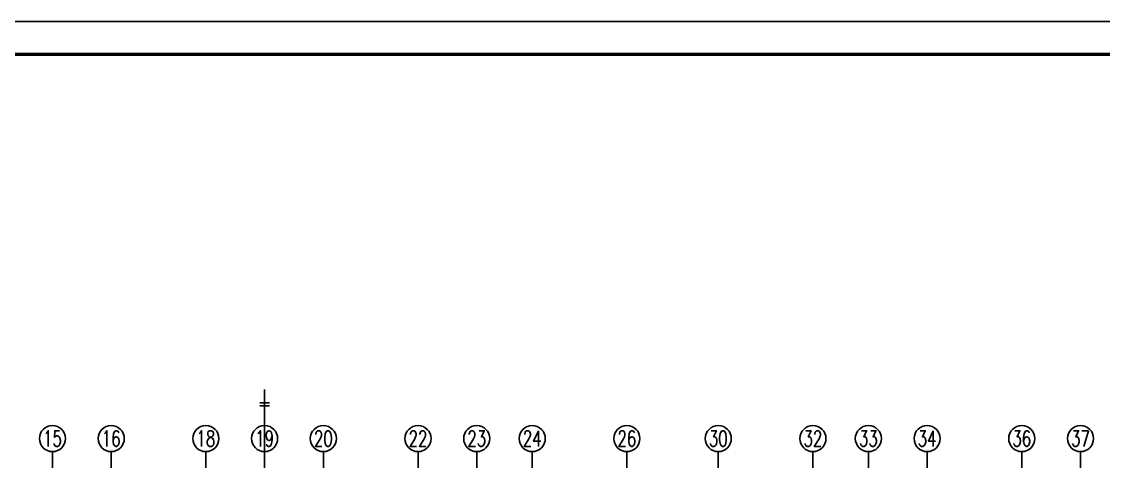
# Model space of a CAD drawing. Extents: x -668857 to 143095, y -247466 to 228182.
# Drawn here: x -80178 to -47033, y 212696 to 226182 of the extents above; entities that cross this region are included whole.
import ezdxf
from ezdxf.enums import TextEntityAlignment as Align

# ---------------------------------------------------------------- set-up
doc = ezdxf.new("R2010")
doc.units = 0
doc.header["$LTSCALE"] = 1000
doc.linetypes.add('CENTER', pattern=[8, 5, -1, 1, -1])
doc.linetypes.add('DOTE', pattern=[2.42, 2, -0.2, 0.02, -0.2])
doc.layers.get('0').update_dxf_attribs({"linetype": 'CONTINUOUS'})
for name, color, linetype in [('-TK', 7, 'CONTINUOUS'), ('A-AXIS', 1, 'CONTINUOUS'), ('A-DOTE', 10, 'DOTE'), ('AXIS_NUM', 7, 'CONTINUOUS'), ('THIN', 7, 'CONTINUOUS')]:
    doc.layers.add(name, color=color, linetype=linetype)
doc.styles.add('TSSD_Axis', font='complex.shx', dxfattribs={"width": 0.7, "bigfont": 'hztxt.shx'})

# ---------------------------------------------------------------- blocks, each defined once
blk = doc.blocks.new('A1')
blk.add_lwpolyline([(0, 59400), (0, 0), (84100, 0), (84100, 59400)], close=True)
at = {"const_width": 100}
blk.add_lwpolyline([(2500, 58400), (2500, 1000), (83100, 1000), (83100, 58400)], close=True, dxfattribs=at)
blk = doc.blocks.new('ts_axno')
at = {"color": 0, "linetype": 'ByBlock', "lineweight": -2}
blk.add_circle((0, 0), 0.5, dxfattribs=at)
at = {"color": 0, "linetype": 'ByBlock', "lineweight": -2, "style": 'TSSD_Axis', "width": 0.7}
blk.add_attdef('A', text='', height=0.6, dxfattribs=at).set_placement((0, 0), align=Align.MIDDLE_CENTER)
blk = doc.blocks.new('20210726.16350016')
at = {"layer": 'A-AXIS'}
for p, q in [((23100, 21100), (23100, 23900)), ((24900, 21100), (24900, 23900)), ((27800, 21100), (27800, 23900)), ((29600, 21100), (29600, 23900)), ((31400, 21100), (31400, 23900)), ((34300, 21100), (34300, 23900)), ((36100, 21100), (36100, 23900)), ((37800, 21100), (37800, 23900)), ((40700, 21100), (40700, 23900)), ((43500, 21100), (43500, 23900)), ((46400, 21100), (46400, 23900)), ((48100, 21100), (48100, 23900)), ((49900, 21100), (49900, 23900)), ((52800, 21100), (52800, 23900)), ((54600, 21100), (54600, 23900))]:
    blk.add_line(p, q, dxfattribs=at)
ref = blk.add_blockref('ts_axno', (23100, 24300), dxfattribs=dict(at, xscale=800, yscale=800, zscale=800))
ref.add_attrib('9', '15', dxfattribs={"layer": 'AXIS_NUM', "height": 480, "style": 'TSSD_Axis', "width": 0.7}).set_placement((23100, 24300), align=Align.MIDDLE_CENTER)
ref = blk.add_blockref('ts_axno', (24900, 24300), dxfattribs=dict(at, xscale=800, yscale=800, zscale=800))
ref.add_attrib('10', '16', dxfattribs={"layer": 'AXIS_NUM', "height": 480, "style": 'TSSD_Axis', "width": 0.7}).set_placement((24900, 24300), align=Align.MIDDLE_CENTER)
ref = blk.add_blockref('ts_axno', (27800, 24300), dxfattribs=dict(at, xscale=800, yscale=800, zscale=800))
ref.add_attrib('11', '18', dxfattribs={"layer": 'AXIS_NUM', "height": 480, "style": 'TSSD_Axis', "width": 0.7}).set_placement((27800, 24300), align=Align.MIDDLE_CENTER)
ref = blk.add_blockref('ts_axno', (29600, 24300), dxfattribs=dict(at, xscale=800, yscale=800, zscale=800))
ref.add_attrib('12', '19', dxfattribs={"layer": 'AXIS_NUM', "height": 480, "style": 'TSSD_Axis', "width": 0.7}).set_placement((29600, 24300), align=Align.MIDDLE_CENTER)
ref = blk.add_blockref('ts_axno', (31400, 24300), dxfattribs=dict(at, xscale=800, yscale=800, zscale=800))
ref.add_attrib('13', '20', dxfattribs={"layer": 'AXIS_NUM', "height": 480, "style": 'TSSD_Axis', "width": 0.7}).set_placement((31400, 24300), align=Align.MIDDLE_CENTER)
ref = blk.add_blockref('ts_axno', (34300, 24300), dxfattribs=dict(at, xscale=800, yscale=800, zscale=800))
ref.add_attrib('14', '22', dxfattribs={"layer": 'AXIS_NUM', "height": 480, "style": 'TSSD_Axis', "width": 0.7}).set_placement((34300, 24300), align=Align.MIDDLE_CENTER)
ref = blk.add_blockref('ts_axno', (36100, 24300), dxfattribs=dict(at, xscale=800, yscale=800, zscale=800))
ref.add_attrib('15', '23', dxfattribs={"layer": 'AXIS_NUM', "height": 480, "style": 'TSSD_Axis', "width": 0.7}).set_placement((36100, 24300), align=Align.MIDDLE_CENTER)
ref = blk.add_blockref('ts_axno', (37800, 24300), dxfattribs=dict(at, xscale=800, yscale=800, zscale=800))
ref.add_attrib('16', '24', dxfattribs={"layer": 'AXIS_NUM', "height": 480, "style": 'TSSD_Axis', "width": 0.7}).set_placement((37800, 24300), align=Align.MIDDLE_CENTER)
ref = blk.add_blockref('ts_axno', (40700, 24300), dxfattribs=dict(at, xscale=800, yscale=800, zscale=800))
ref.add_attrib('17', '26', dxfattribs={"layer": 'AXIS_NUM', "height": 480, "style": 'TSSD_Axis', "width": 0.7}).set_placement((40700, 24300), align=Align.MIDDLE_CENTER)
ref = blk.add_blockref('ts_axno', (43500, 24300), dxfattribs=dict(at, xscale=800, yscale=800, zscale=800))
ref.add_attrib('18', '30', dxfattribs={"layer": 'AXIS_NUM', "height": 480, "style": 'TSSD_Axis', "width": 0.7}).set_placement((43500, 24300), align=Align.MIDDLE_CENTER)
ref = blk.add_blockref('ts_axno', (46400, 24300), dxfattribs=dict(at, xscale=800, yscale=800, zscale=800))
ref.add_attrib('19', '32', dxfattribs={"layer": 'AXIS_NUM', "height": 480, "style": 'TSSD_Axis', "width": 0.7}).set_placement((46400, 24300), align=Align.MIDDLE_CENTER)
ref = blk.add_blockref('ts_axno', (48100, 24300), dxfattribs=dict(at, xscale=800, yscale=800, zscale=800))
ref.add_attrib('20', '33', dxfattribs={"layer": 'AXIS_NUM', "height": 480, "style": 'TSSD_Axis', "width": 0.7}).set_placement((48100, 24300), align=Align.MIDDLE_CENTER)
ref = blk.add_blockref('ts_axno', (49900, 24300), dxfattribs=dict(at, xscale=800, yscale=800, zscale=800))
ref.add_attrib('21', '34', dxfattribs={"layer": 'AXIS_NUM', "height": 480, "style": 'TSSD_Axis', "width": 0.7}).set_placement((49900, 24300), align=Align.MIDDLE_CENTER)
ref = blk.add_blockref('ts_axno', (52800, 24300), dxfattribs=dict(at, xscale=800, yscale=800, zscale=800))
ref.add_attrib('22', '36', dxfattribs={"layer": 'AXIS_NUM', "height": 480, "style": 'TSSD_Axis', "width": 0.7}).set_placement((52800, 24300), align=Align.MIDDLE_CENTER)
ref = blk.add_blockref('ts_axno', (54600, 24300), dxfattribs=dict(at, xscale=800, yscale=800, zscale=800))
ref.add_attrib('23', '37', dxfattribs={"layer": 'AXIS_NUM', "height": 480, "style": 'TSSD_Axis', "width": 0.7}).set_placement((54600, 24300), align=Align.MIDDLE_CENTER)

msp = doc.modelspace()

# ---------------------------------------------------------------- linework, layer by layer
at = {"layer": 'THIN', "linetype": 'CENTER'}
msp.add_line((-72733.09, 214898.75), (-72733.09, 188095.82), dxfattribs=at)
at = {"layer": 'THIN'}
for p, q in [((-72583.09, 214495.52), (-72883.09, 214495.52)), ((-72583.09, 214395.52), (-72883.09, 214395.52))]:
    msp.add_line(p, q, dxfattribs=at)

# ---------------------------------------------------------------- block references
at = {"layer": '-TK'}
msp.add_blockref('A1', (-113675.38, 166782.28), dxfattribs=at)
at = {"layer": 'A-DOTE'}
msp.add_blockref('20210726.16350016', (-102333.09, 189095.92), dxfattribs=at)

doc.saveas('drawing.dxf')
